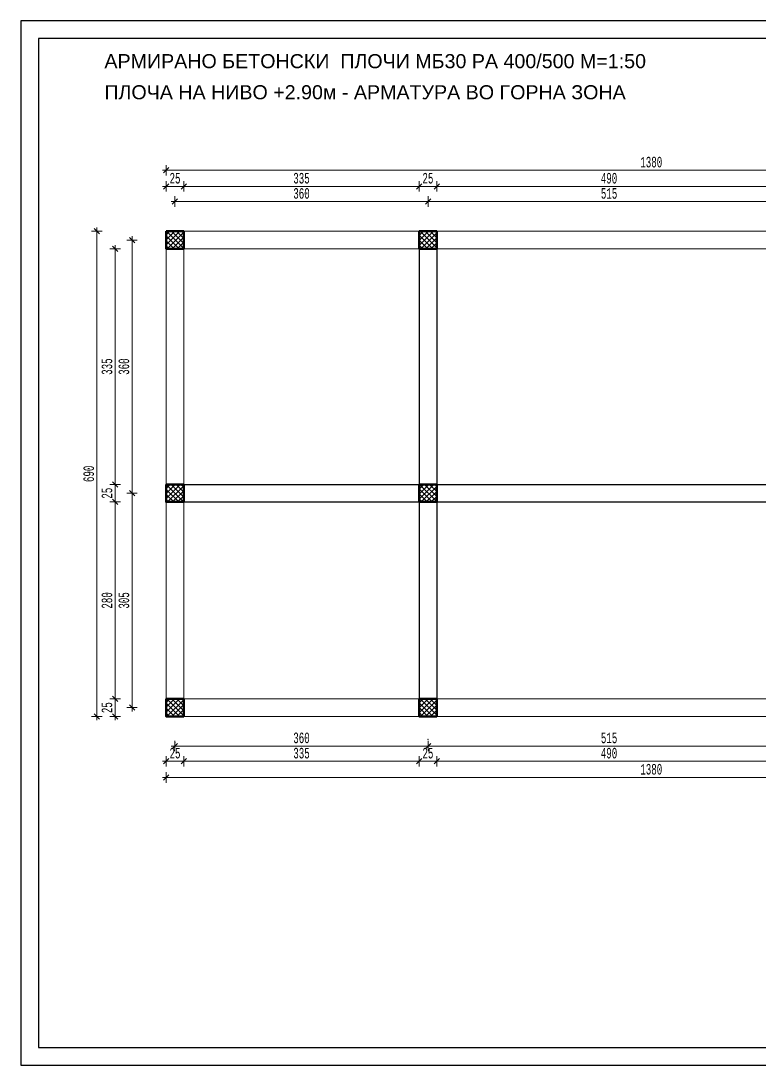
# Model space of a CAD drawing. Header units: inches. Extents: x -11900 to 13037, y 1089 to 2583.
# Drawn here: x 7101 to 8151, y 1089 to 2574 of the extents above; entities that cross this region are included whole.
import ezdxf

# ---------------------------------------------------------------- set-up
doc = ezdxf.new("R2010")
doc.units = ezdxf.units.IN
doc.header["$MEASUREMENT"] = 0
doc.linetypes.add('- Двойно прекъснати линии', pattern=[1093.611073, 529.166651, -211.666656, 141.111112, -211.666656])
for name, color, linetype in [('1 _ Плочи - Основни.Structural - Bearing', 7, 'Continuous'), ('6 _ - Конструктивни оси.Dimensioning', 7, 'Continuous'), ('Structural - Bearing', 7, 'Continuous'), ('text', 1, 'Continuous')]:
    doc.layers.add(name, color=color, linetype=linetype)
doc.layers.add('KOTI', color=150, linetype='Continuous', lineweight=9)
doc.layers.add('New_Structural - Bearing_Pen_No__8', color=7, linetype='Continuous', lineweight=35, true_color=0xa80f02)
doc.styles.add('koti', font='monotxt.shx', dxfattribs={"width": 0.6, "height": 15})
doc.styles.add('MAKTIMS', font='', dxfattribs={"height": 20})
doc.styles.get('MAKTIMS').set_extended_font_data('MAC C Times')
doc.dimstyles.new('100', dxfattribs={"dimtxt": 15, "dimasz": 0.1, "dimexe": 0.18, "dimexo": 0.0625, "dimgap": 4, "dimtad": 1, "dimdec": 0, "dimzin": 12, "dimdsep": 46, "dimtxsty": 'koti', "dimblk": 'A$C321216CB', "dimcen": 0.09, "dimse1": 1, "dimse2": 1, "dimclrd": 256, "dimclrt": 256, "dimadec": 3, "dimazin": 0, "dimtfac": 1, "dimtdec": 0, "dimtix": 1, "dimtmove": 2, "dimatfit": 3, "dimldrblk": 'A$C321216CB', "dimfxl": 0.18, "dimtolj": 1, "dimtzin": 0, "dimlwd": -1, "dimarcsym": 0})

# ---------------------------------------------------------------- blocks, each defined once
blk = doc.blocks.new('A$C321216CB')
for p, q in [((-54, 0), (54, 0)), ((-38, -38), (38, 38)), ((0, -75), (0, 75))]:
    blk.add_line(p, q)
blk = doc.blocks.new('*D418')
at = {"layer": 'Defpoints', "color": 0, "transparency": 16777216}
for p in [(7235.1, 2262.2), (7235.1, 1902.2), (7259.2, 1902.2)]:
    blk.add_point(p, dxfattribs=at)
at = {"layer": 'KOTI', "transparency": 16777216}
blk.add_line((7259.2, 2262.1), (7259.2, 1902.3), dxfattribs=at)
at = {"layer": 'KOTI', "transparency": 16777216, "xscale": 0.1, "yscale": 0.1, "zscale": 0.1}
for p, rotation in [((7259.2, 2262.2), 90), ((7259.2, 1902.2), 270)]:
    blk.add_blockref('A$C321216CB', p, dxfattribs=dict(at, rotation=rotation))
at = {"layer": 'KOTI', "transparency": 16777216, "insert": (7247.7, 2082.2), "char_height": 15, "attachment_point": 5, "rotation": 90, "style": 'koti'}
blk.add_mtext('\\A1;360', dxfattribs=at)
blk = doc.blocks.new('*D419')
at = {"layer": 'Defpoints', "color": 0, "transparency": 16777216}
for p in [(7307.7, 2249.7), (7235.1, 1914.7), (7307.7, 1914.7)]:
    blk.add_point(p, dxfattribs=at)
at = {"layer": 'KOTI', "transparency": 16777216}
blk.add_line((7235.1, 2249.6), (7235.1, 1914.8), dxfattribs=at)
at = {"layer": 'KOTI', "transparency": 16777216, "xscale": 0.1, "yscale": 0.1, "zscale": 0.1}
for p, rotation in [((7235.1, 2249.7), 90), ((7235.1, 1914.7), 270)]:
    blk.add_blockref('A$C321216CB', p, dxfattribs=dict(at, rotation=rotation))
at = {"layer": 'KOTI', "transparency": 16777216, "insert": (7223.6, 2082.2), "char_height": 15, "attachment_point": 5, "rotation": 90, "style": 'koti'}
blk.add_mtext('\\A1;335', dxfattribs=at)
blk = doc.blocks.new('*D420')
at = {"layer": 'Defpoints', "color": 0, "transparency": 16777216}
for p in [(7307.7, 1914.7), (7235.1, 1889.7), (7307.7, 1889.7)]:
    blk.add_point(p, dxfattribs=at)
at = {"layer": 'KOTI', "transparency": 16777216}
blk.add_line((7235.1, 1914.6), (7235.1, 1889.8), dxfattribs=at)
at = {"layer": 'KOTI', "transparency": 16777216, "xscale": 0.1, "yscale": 0.1, "zscale": 0.1}
for p, rotation in [((7235.1, 1914.7), 90), ((7235.1, 1889.7), 270)]:
    blk.add_blockref('A$C321216CB', p, dxfattribs=dict(at, rotation=rotation))
at = {"layer": 'KOTI', "transparency": 16777216, "insert": (7223.6, 1902.2), "char_height": 15, "attachment_point": 5, "rotation": 90, "style": 'koti'}
blk.add_mtext('\\A1;25', dxfattribs=at)
blk = doc.blocks.new('*D421')
at = {"layer": 'Defpoints', "color": 0, "transparency": 16777216}
for p in [(7307.7, 1889.7), (7235.1, 1609.7), (7307.7, 1609.7)]:
    blk.add_point(p, dxfattribs=at)
at = {"layer": 'KOTI', "transparency": 16777216}
blk.add_line((7235.1, 1889.6), (7235.1, 1609.8), dxfattribs=at)
at = {"layer": 'KOTI', "transparency": 16777216, "xscale": 0.1, "yscale": 0.1, "zscale": 0.1}
for p, rotation in [((7235.1, 1889.7), 90), ((7235.1, 1609.7), 270)]:
    blk.add_blockref('A$C321216CB', p, dxfattribs=dict(at, rotation=rotation))
at = {"layer": 'KOTI', "transparency": 16777216, "insert": (7223.6, 1749.7), "char_height": 15, "attachment_point": 5, "rotation": 90, "style": 'koti'}
blk.add_mtext('\\A1;280', dxfattribs=at)
blk = doc.blocks.new('*D422')
at = {"layer": 'Defpoints', "color": 0, "transparency": 16777216}
for p in [(7307.7, 1609.7), (7235.1, 1584.7), (7307.7, 1584.7)]:
    blk.add_point(p, dxfattribs=at)
at = {"layer": 'KOTI', "transparency": 16777216}
blk.add_line((7235.1, 1609.6), (7235.1, 1584.8), dxfattribs=at)
at = {"layer": 'KOTI', "transparency": 16777216, "xscale": 0.1, "yscale": 0.1, "zscale": 0.1}
for p, rotation in [((7235.1, 1609.7), 90), ((7235.1, 1584.7), 270)]:
    blk.add_blockref('A$C321216CB', p, dxfattribs=dict(at, rotation=rotation))
at = {"layer": 'KOTI', "transparency": 16777216, "insert": (7223.6, 1597.2), "char_height": 15, "attachment_point": 5, "rotation": 90, "style": 'koti'}
blk.add_mtext('\\A1;25', dxfattribs=at)
blk = doc.blocks.new('*D423')
at = {"layer": 'Defpoints', "color": 0, "transparency": 16777216}
for p in [(7307.7, 2274.7), (7209.2, 1584.7), (7307.7, 1584.7)]:
    blk.add_point(p, dxfattribs=at)
at = {"layer": 'KOTI', "transparency": 16777216}
blk.add_line((7209.2, 2274.6), (7209.2, 1584.8), dxfattribs=at)
at = {"layer": 'KOTI', "transparency": 16777216, "xscale": 0.1, "yscale": 0.1, "zscale": 0.1}
for p, rotation in [((7209.2, 2274.7), 90), ((7209.2, 1584.7), 270)]:
    blk.add_blockref('A$C321216CB', p, dxfattribs=dict(at, rotation=rotation))
at = {"layer": 'KOTI', "transparency": 16777216, "insert": (7197.7, 1929.7), "char_height": 15, "attachment_point": 5, "rotation": 90, "style": 'koti'}
blk.add_mtext('\\A1;690', dxfattribs=at)
blk = doc.blocks.new('*D424')
at = {"layer": 'Defpoints', "color": 0, "transparency": 16777216}
for p in [(7680.2, 2316.9), (7320.2, 2294.7), (7680.2, 2294.7)]:
    blk.add_point(p, dxfattribs=at)
at = {"layer": 'KOTI', "transparency": 16777216}
blk.add_line((7320.3, 2316.9), (7680.1, 2316.9), dxfattribs=at)
at = {"layer": 'KOTI', "transparency": 16777216, "xscale": 0.1, "yscale": 0.1, "zscale": 0.1, "rotation": 180}
blk.add_blockref('A$C321216CB', (7320.2, 2316.9), dxfattribs=at)
at = {"layer": 'KOTI', "transparency": 16777216, "xscale": 0.1, "yscale": 0.1, "zscale": 0.1}
blk.add_blockref('A$C321216CB', (7680.2, 2316.9), dxfattribs=at)
at = {"layer": 'KOTI', "transparency": 16777216, "insert": (7500.2, 2328.4), "char_height": 15, "attachment_point": 5, "style": 'koti'}
blk.add_mtext('\\A1;360', dxfattribs=at)
blk = doc.blocks.new('*D425')
at = {"layer": 'Defpoints', "color": 0, "transparency": 16777216}
for p in [(8195.2, 2316.9), (7680.2, 2294.7), (8195.2, 2294.7)]:
    blk.add_point(p, dxfattribs=at)
at = {"layer": 'KOTI', "transparency": 16777216}
blk.add_line((7680.3, 2316.9), (8195.1, 2316.9), dxfattribs=at)
at = {"layer": 'KOTI', "transparency": 16777216, "xscale": 0.1, "yscale": 0.1, "zscale": 0.1, "rotation": 180}
blk.add_blockref('A$C321216CB', (7680.2, 2316.9), dxfattribs=at)
at = {"layer": 'KOTI', "transparency": 16777216, "xscale": 0.1, "yscale": 0.1, "zscale": 0.1}
blk.add_blockref('A$C321216CB', (8195.2, 2316.9), dxfattribs=at)
at = {"layer": 'KOTI', "transparency": 16777216, "insert": (7937.7, 2328.4), "char_height": 15, "attachment_point": 5, "style": 'koti'}
blk.add_mtext('\\A1;515', dxfattribs=at)
blk = doc.blocks.new('*D426')
at = {"layer": 'Defpoints', "color": 0, "transparency": 16777216}
for p in [(7332.9, 2338.5), (7307.7, 2274.7), (7332.9, 2274.7)]:
    blk.add_point(p, dxfattribs=at)
at = {"layer": 'KOTI', "transparency": 16777216}
blk.add_line((7307.8, 2338.5), (7332.8, 2338.5), dxfattribs=at)
at = {"layer": 'KOTI', "transparency": 16777216, "xscale": 0.1, "yscale": 0.1, "zscale": 0.1, "rotation": 180}
blk.add_blockref('A$C321216CB', (7307.7, 2338.5), dxfattribs=at)
at = {"layer": 'KOTI', "transparency": 16777216, "xscale": 0.1, "yscale": 0.1, "zscale": 0.1}
blk.add_blockref('A$C321216CB', (7332.9, 2338.5), dxfattribs=at)
at = {"layer": 'KOTI', "transparency": 16777216, "insert": (7320.3, 2350), "char_height": 15, "attachment_point": 5, "style": 'koti'}
blk.add_mtext('\\A1;25', dxfattribs=at)
blk = doc.blocks.new('*D427')
at = {"layer": 'Defpoints', "color": 0, "transparency": 16777216}
for p in [(7667.5, 2338.5), (7332.9, 2274.7), (7667.5, 2274.7)]:
    blk.add_point(p, dxfattribs=at)
at = {"layer": 'KOTI', "transparency": 16777216}
blk.add_line((7333, 2338.5), (7667.4, 2338.5), dxfattribs=at)
at = {"layer": 'KOTI', "transparency": 16777216, "xscale": 0.1, "yscale": 0.1, "zscale": 0.1, "rotation": 180}
blk.add_blockref('A$C321216CB', (7332.9, 2338.5), dxfattribs=at)
at = {"layer": 'KOTI', "transparency": 16777216, "xscale": 0.1, "yscale": 0.1, "zscale": 0.1}
blk.add_blockref('A$C321216CB', (7667.5, 2338.5), dxfattribs=at)
at = {"layer": 'KOTI', "transparency": 16777216, "insert": (7500.2, 2350), "char_height": 15, "attachment_point": 5, "style": 'koti'}
blk.add_mtext('\\A1;335', dxfattribs=at)
blk = doc.blocks.new('*D428')
at = {"layer": 'Defpoints', "color": 0, "transparency": 16777216}
for p in [(7692.5, 2338.5), (7667.5, 2274.7), (7692.5, 2274.7)]:
    blk.add_point(p, dxfattribs=at)
at = {"layer": 'KOTI', "transparency": 16777216}
blk.add_line((7667.6, 2338.5), (7692.4, 2338.5), dxfattribs=at)
at = {"layer": 'KOTI', "transparency": 16777216, "xscale": 0.1, "yscale": 0.1, "zscale": 0.1, "rotation": 180}
blk.add_blockref('A$C321216CB', (7667.5, 2338.5), dxfattribs=at)
at = {"layer": 'KOTI', "transparency": 16777216, "xscale": 0.1, "yscale": 0.1, "zscale": 0.1}
blk.add_blockref('A$C321216CB', (7692.5, 2338.5), dxfattribs=at)
at = {"layer": 'KOTI', "transparency": 16777216, "insert": (7680, 2350), "char_height": 15, "attachment_point": 5, "style": 'koti'}
blk.add_mtext('\\A1;25', dxfattribs=at)
blk = doc.blocks.new('*D429')
at = {"layer": 'Defpoints', "color": 0, "transparency": 16777216}
for p in [(8182.7, 2338.5), (7692.5, 2274.7), (8182.7, 2274.7)]:
    blk.add_point(p, dxfattribs=at)
at = {"layer": 'KOTI', "transparency": 16777216}
blk.add_line((7692.6, 2338.5), (8182.6, 2338.5), dxfattribs=at)
at = {"layer": 'KOTI', "transparency": 16777216, "xscale": 0.1, "yscale": 0.1, "zscale": 0.1, "rotation": 180}
blk.add_blockref('A$C321216CB', (7692.5, 2338.5), dxfattribs=at)
at = {"layer": 'KOTI', "transparency": 16777216, "xscale": 0.1, "yscale": 0.1, "zscale": 0.1}
blk.add_blockref('A$C321216CB', (8182.7, 2338.5), dxfattribs=at)
at = {"layer": 'KOTI', "transparency": 16777216, "insert": (7937.6, 2350), "char_height": 15, "attachment_point": 5, "style": 'koti'}
blk.add_mtext('\\A1;490', dxfattribs=at)
blk = doc.blocks.new('*D434')
at = {"layer": 'Defpoints', "color": 0, "transparency": 16777216}
for p in [(8687.7, 2361.4), (7307.7, 2274.7), (8687.7, 2274.7)]:
    blk.add_point(p, dxfattribs=at)
at = {"layer": 'KOTI', "transparency": 16777216}
blk.add_line((7307.8, 2361.4), (8687.6, 2361.4), dxfattribs=at)
at = {"layer": 'KOTI', "transparency": 16777216, "xscale": 0.1, "yscale": 0.1, "zscale": 0.1, "rotation": 180}
blk.add_blockref('A$C321216CB', (7307.7, 2361.4), dxfattribs=at)
at = {"layer": 'KOTI', "transparency": 16777216, "xscale": 0.1, "yscale": 0.1, "zscale": 0.1}
blk.add_blockref('A$C321216CB', (8687.7, 2361.4), dxfattribs=at)
at = {"layer": 'KOTI', "transparency": 16777216, "insert": (7997.7, 2372.9), "char_height": 15, "attachment_point": 5, "style": 'koti'}
blk.add_mtext('\\A1;1380', dxfattribs=at)
blk = doc.blocks.new('*D435')
at = {"layer": 'Defpoints', "color": 0, "transparency": 16777216}
for p in [(7320.2, 1564.7), (7680.2, 1564.7), (7680.2, 1542.6)]:
    blk.add_point(p, dxfattribs=at)
at = {"layer": 'KOTI', "transparency": 16777216}
blk.add_line((7320.3, 1542.6), (7680.1, 1542.6), dxfattribs=at)
at = {"layer": 'KOTI', "transparency": 16777216, "xscale": 0.1, "yscale": 0.1, "zscale": 0.1, "rotation": 180}
blk.add_blockref('A$C321216CB', (7320.2, 1542.6), dxfattribs=at)
at = {"layer": 'KOTI', "transparency": 16777216, "xscale": 0.1, "yscale": 0.1, "zscale": 0.1}
blk.add_blockref('A$C321216CB', (7680.2, 1542.6), dxfattribs=at)
at = {"layer": 'KOTI', "transparency": 16777216, "insert": (7500.2, 1554.1), "char_height": 15, "attachment_point": 5, "style": 'koti'}
blk.add_mtext('\\A1;360', dxfattribs=at)
blk = doc.blocks.new('*D436')
at = {"layer": 'Defpoints', "color": 0, "transparency": 16777216}
for p in [(7680.2, 1564.7), (8195.2, 1564.7), (8195.2, 1542.6)]:
    blk.add_point(p, dxfattribs=at)
at = {"layer": 'KOTI', "transparency": 16777216}
blk.add_line((7680.3, 1542.6), (8195.1, 1542.6), dxfattribs=at)
at = {"layer": 'KOTI', "transparency": 16777216, "xscale": 0.1, "yscale": 0.1, "zscale": 0.1, "rotation": 180}
blk.add_blockref('A$C321216CB', (7680.2, 1542.6), dxfattribs=at)
at = {"layer": 'KOTI', "transparency": 16777216, "xscale": 0.1, "yscale": 0.1, "zscale": 0.1}
blk.add_blockref('A$C321216CB', (8195.2, 1542.6), dxfattribs=at)
at = {"layer": 'KOTI', "transparency": 16777216, "insert": (7937.7, 1554.1), "char_height": 15, "attachment_point": 5, "style": 'koti'}
blk.add_mtext('\\A1;515', dxfattribs=at)
blk = doc.blocks.new('*D437')
at = {"layer": 'Defpoints', "color": 0, "transparency": 16777216}
for p in [(7307.7, 1584.7), (7332.9, 1584.7), (7332.9, 1520.9)]:
    blk.add_point(p, dxfattribs=at)
at = {"layer": 'KOTI', "transparency": 16777216}
blk.add_line((7307.8, 1520.9), (7332.8, 1520.9), dxfattribs=at)
at = {"layer": 'KOTI', "transparency": 16777216, "xscale": 0.1, "yscale": 0.1, "zscale": 0.1, "rotation": 180}
blk.add_blockref('A$C321216CB', (7307.7, 1520.9), dxfattribs=at)
at = {"layer": 'KOTI', "transparency": 16777216, "xscale": 0.1, "yscale": 0.1, "zscale": 0.1}
blk.add_blockref('A$C321216CB', (7332.9, 1520.9), dxfattribs=at)
at = {"layer": 'KOTI', "transparency": 16777216, "insert": (7320.3, 1532.4), "char_height": 15, "attachment_point": 5, "style": 'koti'}
blk.add_mtext('\\A1;25', dxfattribs=at)
blk = doc.blocks.new('*D438')
at = {"layer": 'Defpoints', "color": 0, "transparency": 16777216}
for p in [(7332.9, 1584.7), (7667.5, 1584.7), (7667.5, 1520.9)]:
    blk.add_point(p, dxfattribs=at)
at = {"layer": 'KOTI', "transparency": 16777216}
blk.add_line((7333, 1520.9), (7667.4, 1520.9), dxfattribs=at)
at = {"layer": 'KOTI', "transparency": 16777216, "xscale": 0.1, "yscale": 0.1, "zscale": 0.1, "rotation": 180}
blk.add_blockref('A$C321216CB', (7332.9, 1520.9), dxfattribs=at)
at = {"layer": 'KOTI', "transparency": 16777216, "xscale": 0.1, "yscale": 0.1, "zscale": 0.1}
blk.add_blockref('A$C321216CB', (7667.5, 1520.9), dxfattribs=at)
at = {"layer": 'KOTI', "transparency": 16777216, "insert": (7500.2, 1532.4), "char_height": 15, "attachment_point": 5, "style": 'koti'}
blk.add_mtext('\\A1;335', dxfattribs=at)
blk = doc.blocks.new('*D439')
at = {"layer": 'Defpoints', "color": 0, "transparency": 16777216}
for p in [(7667.5, 1584.7), (7692.5, 1584.7), (7692.5, 1520.9)]:
    blk.add_point(p, dxfattribs=at)
at = {"layer": 'KOTI', "transparency": 16777216}
blk.add_line((7667.6, 1520.9), (7692.4, 1520.9), dxfattribs=at)
at = {"layer": 'KOTI', "transparency": 16777216, "xscale": 0.1, "yscale": 0.1, "zscale": 0.1, "rotation": 180}
blk.add_blockref('A$C321216CB', (7667.5, 1520.9), dxfattribs=at)
at = {"layer": 'KOTI', "transparency": 16777216, "xscale": 0.1, "yscale": 0.1, "zscale": 0.1}
blk.add_blockref('A$C321216CB', (7692.5, 1520.9), dxfattribs=at)
at = {"layer": 'KOTI', "transparency": 16777216, "insert": (7680, 1532.4), "char_height": 15, "attachment_point": 5, "style": 'koti'}
blk.add_mtext('\\A1;25', dxfattribs=at)
blk = doc.blocks.new('*D440')
at = {"layer": 'Defpoints', "color": 0, "transparency": 16777216}
for p in [(7692.5, 1584.7), (8182.7, 1584.7), (8182.7, 1520.9)]:
    blk.add_point(p, dxfattribs=at)
at = {"layer": 'KOTI', "transparency": 16777216}
blk.add_line((7692.6, 1520.9), (8182.6, 1520.9), dxfattribs=at)
at = {"layer": 'KOTI', "transparency": 16777216, "xscale": 0.1, "yscale": 0.1, "zscale": 0.1, "rotation": 180}
blk.add_blockref('A$C321216CB', (7692.5, 1520.9), dxfattribs=at)
at = {"layer": 'KOTI', "transparency": 16777216, "xscale": 0.1, "yscale": 0.1, "zscale": 0.1}
blk.add_blockref('A$C321216CB', (8182.7, 1520.9), dxfattribs=at)
at = {"layer": 'KOTI', "transparency": 16777216, "insert": (7937.6, 1532.4), "char_height": 15, "attachment_point": 5, "style": 'koti'}
blk.add_mtext('\\A1;490', dxfattribs=at)
blk = doc.blocks.new('*D445')
at = {"layer": 'Defpoints', "color": 0, "transparency": 16777216}
for p in [(7307.7, 1584.7), (8687.7, 1584.7), (8687.7, 1498)]:
    blk.add_point(p, dxfattribs=at)
at = {"layer": 'KOTI', "transparency": 16777216}
blk.add_line((7307.8, 1498), (8687.6, 1498), dxfattribs=at)
at = {"layer": 'KOTI', "transparency": 16777216, "xscale": 0.1, "yscale": 0.1, "zscale": 0.1, "rotation": 180}
blk.add_blockref('A$C321216CB', (7307.7, 1498), dxfattribs=at)
at = {"layer": 'KOTI', "transparency": 16777216, "xscale": 0.1, "yscale": 0.1, "zscale": 0.1}
blk.add_blockref('A$C321216CB', (8687.7, 1498), dxfattribs=at)
at = {"layer": 'KOTI', "transparency": 16777216, "insert": (7997.7, 1509.5), "char_height": 15, "attachment_point": 5, "style": 'koti'}
blk.add_mtext('\\A1;1380', dxfattribs=at)
blk = doc.blocks.new('*D446')
at = {"layer": 'Defpoints', "color": 0, "transparency": 16777216}
for p in [(7235.1, 1902.2), (7259.2, 1597.2), (7283, 1597.2)]:
    blk.add_point(p, dxfattribs=at)
at = {"layer": 'KOTI', "transparency": 16777216}
blk.add_line((7259.2, 1902.1), (7259.2, 1597.3), dxfattribs=at)
at = {"layer": 'KOTI', "transparency": 16777216, "xscale": 0.1, "yscale": 0.1, "zscale": 0.1}
for p, rotation in [((7259.2, 1902.2), 90), ((7259.2, 1597.2), 270)]:
    blk.add_blockref('A$C321216CB', p, dxfattribs=dict(at, rotation=rotation))
at = {"layer": 'KOTI', "transparency": 16777216, "insert": (7247.7, 1749.7), "char_height": 15, "attachment_point": 5, "rotation": 90, "style": 'koti'}
blk.add_mtext('\\A1;305', dxfattribs=at)
blk = doc.blocks.new('A$C64DE500B')
at = {"layer": 'Structural - Bearing', "linetype": 'Continuous', "lineweight": 13}
h = blk.add_hatch(dxfattribs=at)
h.set_pattern_fill('1_БЕТОН_СГЛОБЯЕМИ_ЕЛЕМЕН_E7', color=256, scale=0.05, style=0, pattern_type=2)
h.set_pattern_definition([(45, (-5686.0305, -103.5566), (-3.5355335, 3.5355335), []), (135, (-5686.0305, -103.5566), (3.5355335, 3.5355335), [])])
h.paths.add_polyline_path([(25, 0), (25, 25), (0, 25), (0, 0)])
at = {"layer": 'New_Structural - Bearing_Pen_No__8', "color": 14, "linetype": 'Continuous', "lineweight": 50, "true_color": 0xa80f02}
blk.add_lwpolyline([(0, 25), (25, 25), (25, 0), (0, 0), (0, 25)], dxfattribs=at)

msp = doc.modelspace()

# ---------------------------------------------------------------- linework, layer by layer
for p, q in [((7307.7, 1914.7), (8662.7, 1914.7)), ((7307.7, 1889.7), (8662.7, 1889.7))]:
    msp.add_line(p, q)
for points in [[(7101.1, 1088.9), (9201.1, 1088.9), (9201.1, 2573.9), (7101.1, 2573.9)], [(7126.1, 1113.9), (9176.1, 1113.9), (9176.1, 2548.9), (7126.1, 2548.9)]]:
    msp.add_lwpolyline(points, close=True)
for points in [[(7667.5, 2249.7), (7667.5, 1914.7)], [(7692.5, 2249.7), (7692.5, 1914.7)], [(7667.5, 1889.7), (7667.5, 1609.7)], [(7692.5, 1889.7), (7692.5, 1609.7)]]:
    msp.add_lwpolyline(points)
at = {"layer": '1 _ Плочи - Основни.Structural - Bearing', "linetype": 'Continuous', "lineweight": 20, "ltscale": 0.01, "flags": 128}
msp.add_lwpolyline([(8507.7, 1584.7), (8687.7, 1584.7), (8687.7, 2274.7), (8507.7, 2274.7), (7307.7, 2274.7), (7307.7, 1584.7)], close=True, dxfattribs=at)
msp.add_lwpolyline([(8662.7, 1914.7), (8662.7, 2249.7), (8507.7, 2249.7), (7332.7, 2249.7), (7332.7, 1609.7), (8507.7, 1609.7), (8662.7, 1609.7), (8662.7, 1889.7)], dxfattribs=at)
at = {"layer": '6 _ - Конструктивни оси.Dimensioning', "linetype": '- Двойно прекъснати линии', "lineweight": 13, "ltscale": 0.01}
msp.add_point((7259.2, 2262.2), dxfattribs=at)
msp.add_point((7259.2, 2262.2), dxfattribs=at)
at = {"layer": 'KOTI'}
for p in [(7259.2, 1902.2), (7259.2, 1902.2), (7259.2, 1597.2), (7259.2, 1597.2), (7320.2, 1547.3), (7320.2, 1547.3), (7680.2, 1552.3), (7680.2, 1552.3)]:
    msp.add_point(p, dxfattribs=at)

# ---------------------------------------------------------------- block references
for p in [(7307.7, 2249.7), (7667.5, 2249.7), (7307.7, 1889.7), (7667.5, 1889.7), (7307.7, 1584.7), (7667.5, 1584.7)]:
    msp.add_blockref('A$C64DE500B', p)

# ---------------------------------------------------------------- texts
at = {"layer": 'text', "char_height": 20, "width": 972.704, "attachment_point": 1, "style": 'MAKTIMS'}
for s, insert in [('\\A1;{\\fArial|b0|i0|c204|p34;АРМИРАНО БЕТОНСКИ  ПЛОЧИ МБ30 РА 400/500 \\fArial|b0|i0|c0|p34;M=1:50}', (7219.9, 2526.6)), ('\\A1;{\\fArial|b0|i0|c204|p34;ПЛОЧА НА НИВО \\fArial|b0|i0|c0|p34;+2.90\\fArial|b0|i0|c204|p34;м - АРМАТУРА ВО ГОРНА ЗОНА}', (7219.9, 2482.4))]:
    msp.add_mtext(s, dxfattribs=dict(at, insert=insert))

# ---------------------------------------------------------------- dimensions: what is measured, and where the dimension line sits
at = {"layer": 'KOTI'}
for base, p1, p2, picture, middle in [((8687.7, 2361.4), (7307.7, 2274.7), (8687.7, 2274.7), '*D434', (7997.7, 2372.9)), ((7332.9, 2338.5), (7307.7, 2274.7), (7332.9, 2274.7), '*D426', (7320.3, 2350)), ((7667.5, 2338.5), (7332.9, 2274.7), (7667.5, 2274.7), '*D427', (7500.2, 2350)), ((7692.5, 2338.5), (7667.5, 2274.7), (7692.5, 2274.7), '*D428', (7680, 2350)), ((8182.7, 2338.5), (7692.5, 2274.7), (8182.7, 2274.7), '*D429', (7937.6, 2350)), ((7680.2, 2316.9), (7320.2, 2294.7), (7680.2, 2294.7), '*D424', (7500.2, 2328.4)), ((8195.2, 2316.9), (7680.2, 2294.7), (8195.2, 2294.7), '*D425', (7937.7, 2328.4)), ((7332.9, 1520.9), (7307.7, 1584.7), (7332.9, 1584.7), '*D437', (7320.3, 1532.4)), ((8687.7, 1498), (7307.7, 1584.7), (8687.7, 1584.7), '*D445', (7997.7, 1509.5)), ((7667.5, 1520.9), (7332.9, 1584.7), (7667.5, 1584.7), '*D438', (7500.2, 1532.4)), ((7692.5, 1520.9), (7667.5, 1584.7), (7692.5, 1584.7), '*D439', (7680, 1532.4)), ((8182.7, 1520.9), (7692.5, 1584.7), (8182.7, 1584.7), '*D440', (7937.6, 1532.4)), ((7680.2, 1542.6), (7320.2, 1564.7), (7680.2, 1564.7), '*D435', (7500.2, 1554.1)), ((8195.2, 1542.6), (7680.2, 1564.7), (8195.2, 1564.7), '*D436', (7937.7, 1554.1))]:
    dim = msp.add_linear_dim(base=base, p1=p1, p2=p2, dimstyle='100', dxfattribs=at)
    dim.commit()
    dim.dimension.update_dxf_attribs({"geometry": picture, "text_midpoint": middle})
for base, p1, p2, picture, middle in [((7209.2, 1584.7), (7307.7, 2274.7), (7307.7, 1584.7), '*D423', (7197.7, 1929.7)), ((7259.2, 1902.2), (7235.1, 2262.2), (7235.1, 1902.2), '*D418', (7247.7, 2082.2)), ((7235.1, 1914.7), (7307.7, 2249.7), (7307.7, 1914.7), '*D419', (7223.6, 2082.2)), ((7235.1, 1889.7), (7307.7, 1914.7), (7307.7, 1889.7), '*D420', (7223.6, 1902.2)), ((7259.2, 1597.2), (7235.1, 1902.2), (7283, 1597.2), '*D446', (7247.7, 1749.7)), ((7235.1, 1609.7), (7307.7, 1889.7), (7307.7, 1609.7), '*D421', (7223.6, 1749.7)), ((7235.1, 1584.7), (7307.7, 1609.7), (7307.7, 1584.7), '*D422', (7223.6, 1597.2))]:
    dim = msp.add_linear_dim(base=base, p1=p1, p2=p2, angle=90, dimstyle='100', dxfattribs=at)
    dim.commit()
    dim.dimension.update_dxf_attribs({"geometry": picture, "text_midpoint": middle})

doc.saveas('drawing.dxf')
